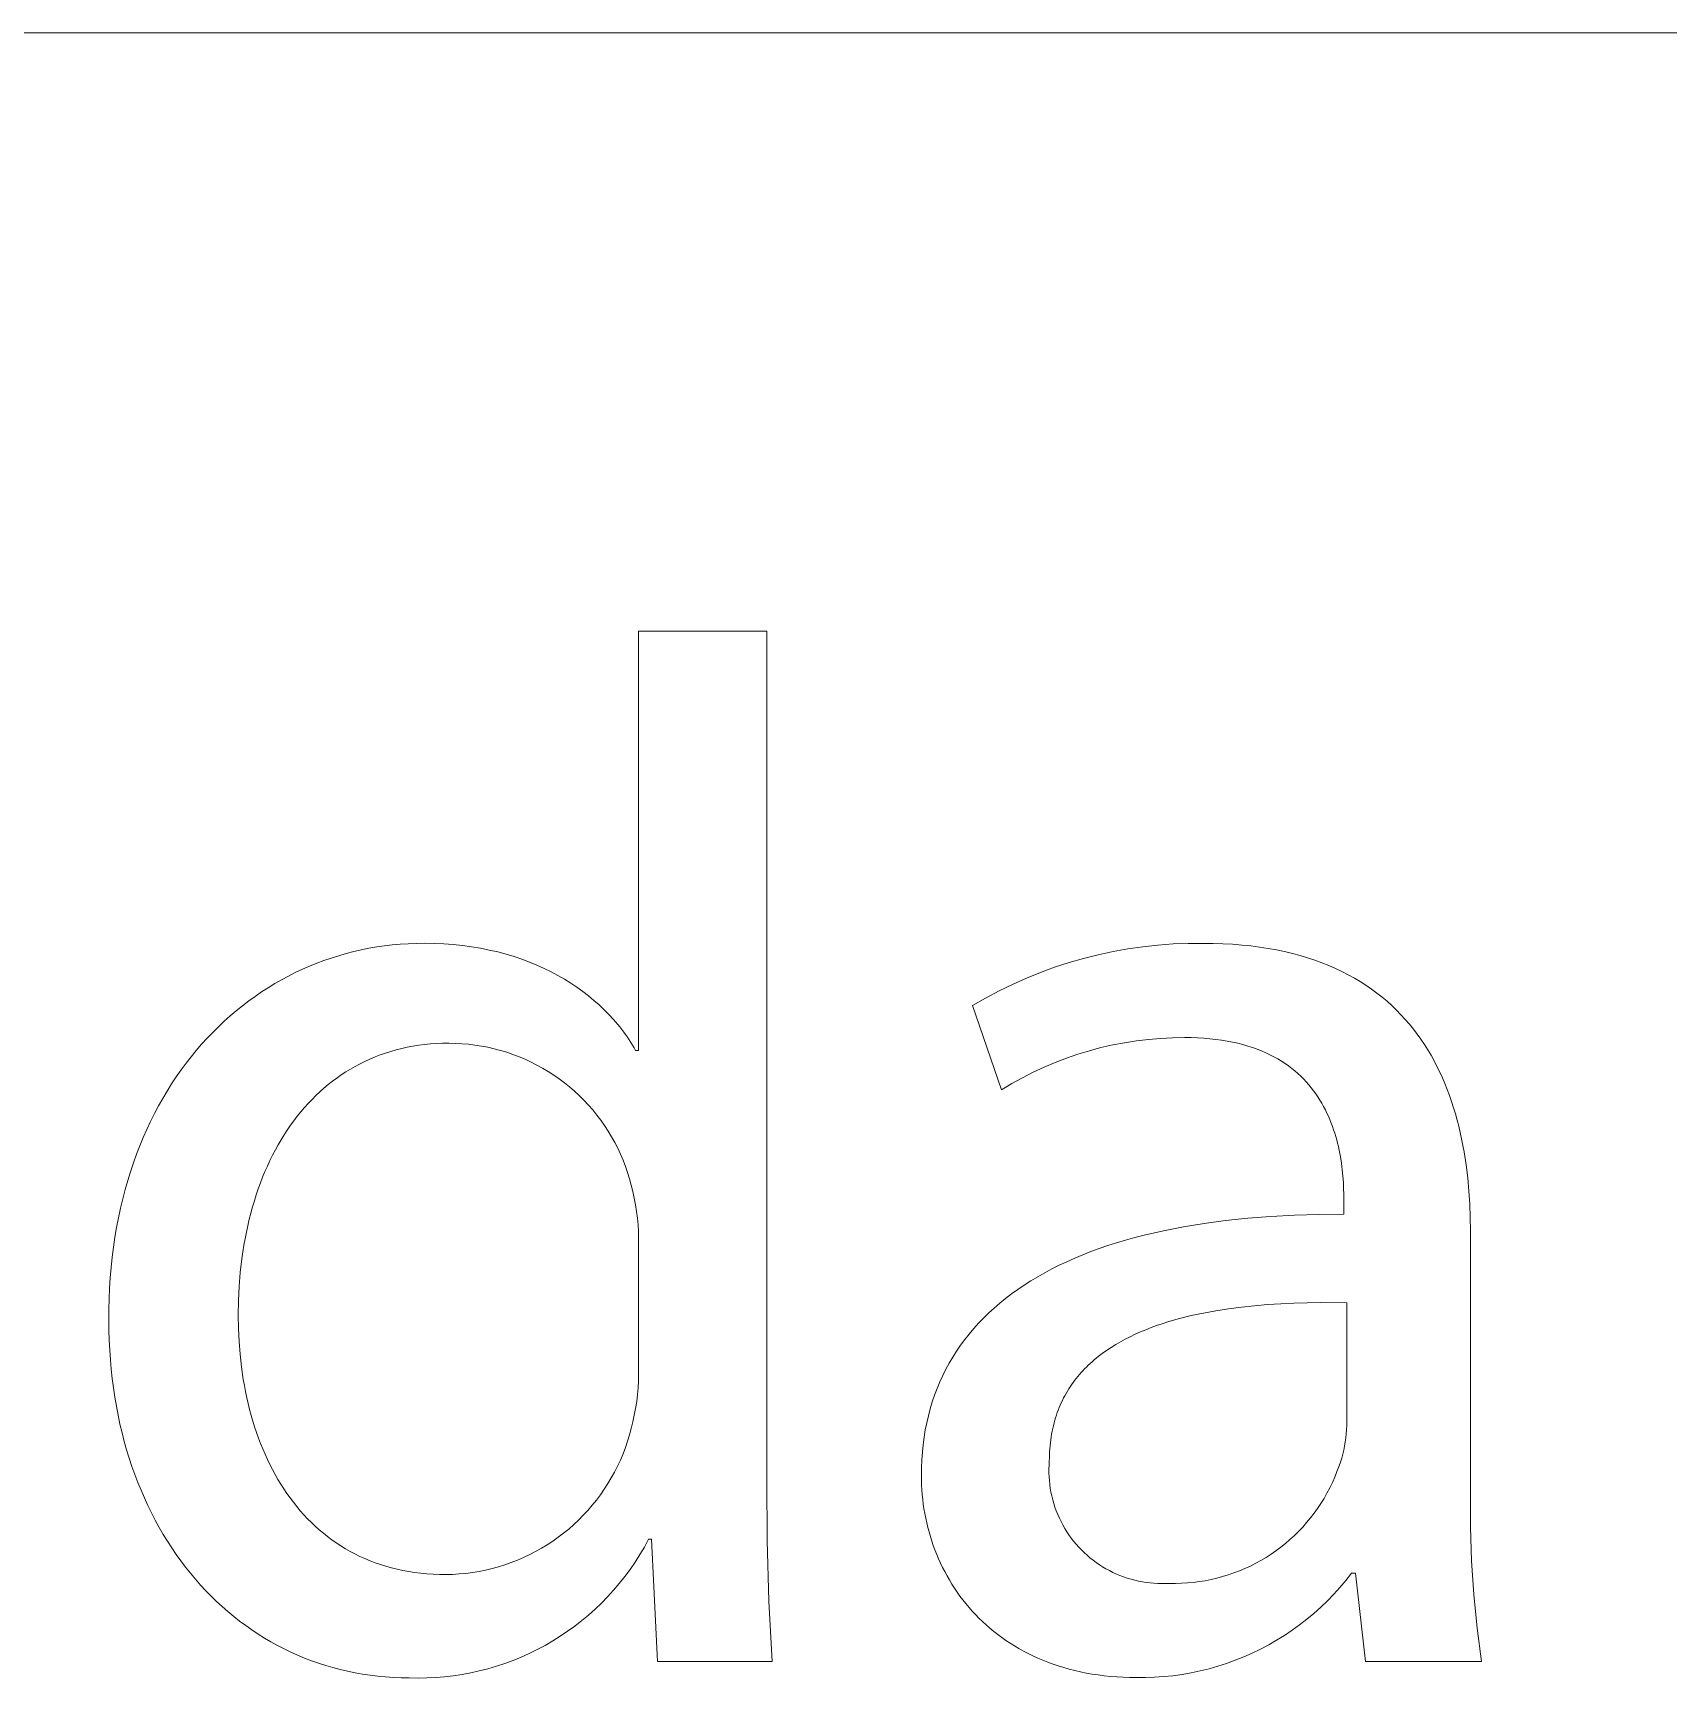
# Model space of a CAD drawing. Header units: millimetres. Extents: x -1421 to 3505, y -683 to 2759.
# Drawn here: x 3344.5 to 3400.1, y -188 to -132.1 of the extents above; entities that cross this region are included whole.
import ezdxf

# ---------------------------------------------------------------- set-up
doc = ezdxf.new("R2010")
doc.units = ezdxf.units.MM
doc.header["$MEASUREMENT"] = 0
doc.layers.add('Domyślny', color=7, linetype='Continuous', true_color=0x000000)

msp = doc.modelspace()

# ---------------------------------------------------------------- linework, layer by layer
at = {"layer": 'Domyślny', "color": 18, "lineweight": 15, "true_color": 0x000000}
for p, q in [((3500.454, -132.119), (1643.61, -132.119)), ((3365.083, -166.675), (3365.083, -152.437)), ((3365.083, -152.437), (3369.446, -152.437)), ((3369.446, -152.437), (3369.446, -181.257)), ((3356.189, -163.161), (3356.453, -163.122)), ((3356.453, -163.122), (3356.719, -163.09)), ((3356.719, -163.09), (3356.987, -163.066)), ((3356.987, -163.066), (3357.257, -163.048)), ((3357.257, -163.048), (3357.528, -163.037)), ((3357.528, -163.037), (3357.8, -163.034)), ((3357.8, -163.034), (3358.136, -163.039)), ((3358.136, -163.039), (3358.466, -163.053)), ((3358.466, -163.053), (3358.789, -163.077)), ((3358.789, -163.077), (3359.105, -163.111)), ((3359.105, -163.111), (3359.414, -163.153)), ((3382.219, -163.151), (3382.73, -163.096)), ((3382.73, -163.096), (3383.243, -163.059)), ((3383.243, -163.059), (3383.757, -163.039)), ((3383.757, -163.039), (3384.271, -163.037)), ((3384.271, -163.037), (3384.608, -163.041)), ((3384.608, -163.041), (3384.938, -163.051)), ((3384.938, -163.051), (3385.259, -163.069)), ((3385.259, -163.069), (3385.573, -163.094)), ((3385.573, -163.094), (3385.879, -163.126)), ((3385.879, -163.126), (3386.177, -163.164)), ((3354.149, -163.714), (3354.395, -163.622)), ((3354.395, -163.622), (3354.645, -163.536)), ((3354.645, -163.536), (3354.897, -163.456)), ((3354.897, -163.456), (3355.151, -163.384)), ((3355.151, -163.384), (3355.407, -163.318)), ((3355.407, -163.318), (3355.666, -163.259)), ((3355.666, -163.259), (3355.926, -163.206)), ((3355.926, -163.206), (3356.189, -163.161)), ((3359.414, -163.153), (3359.716, -163.204)), ((3359.716, -163.204), (3360.011, -163.263)), ((3360.011, -163.263), (3360.299, -163.33)), ((3360.299, -163.33), (3360.581, -163.406)), ((3360.581, -163.406), (3360.854, -163.488)), ((3360.854, -163.488), (3361.121, -163.578)), ((3361.121, -163.578), (3361.381, -163.676)), ((3361.381, -163.676), (3361.633, -163.779)), ((3379.22, -163.85), (3379.709, -163.691)), ((3379.709, -163.691), (3380.203, -163.548)), ((3380.203, -163.548), (3380.702, -163.423)), ((3380.702, -163.423), (3381.204, -163.315)), ((3381.204, -163.315), (3381.71, -163.224)), ((3381.71, -163.224), (3382.219, -163.151)), ((3386.177, -163.164), (3386.468, -163.209)), ((3386.468, -163.209), (3386.752, -163.26)), ((3386.752, -163.26), (3387.028, -163.317)), ((3387.028, -163.317), (3387.296, -163.381)), ((3387.296, -163.381), (3387.558, -163.451)), ((3387.558, -163.451), (3387.812, -163.527)), ((3387.812, -163.527), (3388.06, -163.609)), ((3388.06, -163.609), (3388.3, -163.697)), ((3388.3, -163.697), (3388.534, -163.79)), ((3352.955, -164.275), (3353.188, -164.15)), ((3353.188, -164.15), (3353.424, -164.031)), ((3353.424, -164.031), (3353.663, -163.919)), ((3353.663, -163.919), (3353.904, -163.813)), ((3353.904, -163.813), (3354.149, -163.714)), ((3361.633, -163.779), (3361.878, -163.89)), ((3361.878, -163.89), (3362.115, -164.006)), ((3362.115, -164.006), (3362.345, -164.129)), ((3362.345, -164.129), (3362.568, -164.257)), ((3377.791, -164.429), (3378.261, -164.22)), ((3378.261, -164.22), (3378.737, -164.027)), ((3378.737, -164.027), (3379.22, -163.85)), ((3388.534, -163.79), (3388.761, -163.888)), ((3388.761, -163.888), (3388.981, -163.992)), ((3388.981, -163.992), (3389.194, -164.102)), ((3389.194, -164.102), (3389.401, -164.216)), ((3389.401, -164.216), (3389.602, -164.336)), ((3352.055, -164.837), (3352.275, -164.687)), ((3352.275, -164.687), (3352.499, -164.543)), ((3352.499, -164.543), (3352.725, -164.406)), ((3352.725, -164.406), (3352.955, -164.275)), ((3362.568, -164.257), (3362.783, -164.39)), ((3362.783, -164.39), (3362.991, -164.529)), ((3362.991, -164.529), (3363.191, -164.672)), ((3363.191, -164.672), (3363.384, -164.82)), ((3376.876, -164.896), (3377.329, -164.655)), ((3377.329, -164.655), (3377.791, -164.429)), ((3389.602, -164.336), (3389.796, -164.46)), ((3389.796, -164.46), (3389.984, -164.59)), ((3389.984, -164.59), (3390.166, -164.724)), ((3390.166, -164.724), (3390.341, -164.862)), ((3351.211, -165.499), (3351.416, -165.325)), ((3351.416, -165.325), (3351.626, -165.156)), ((3351.626, -165.156), (3351.839, -164.994)), ((3351.839, -164.994), (3352.055, -164.837)), ((3363.384, -164.82), (3363.568, -164.973)), ((3363.568, -164.973), (3363.745, -165.129)), ((3363.745, -165.129), (3363.915, -165.29)), ((3363.915, -165.29), (3364.076, -165.453)), ((3376.43, -165.153), (3376.876, -164.896)), ((3377.414, -168.007), (3376.43, -165.153)), ((3390.341, -164.862), (3390.511, -165.005)), ((3390.511, -165.005), (3390.675, -165.152)), ((3390.675, -165.152), (3390.833, -165.304)), ((3390.833, -165.304), (3390.985, -165.46)), ((3350.617, -166.059), (3350.811, -165.867)), ((3350.811, -165.867), (3351.009, -165.68)), ((3351.009, -165.68), (3351.211, -165.499)), ((3364.076, -165.453), (3364.23, -165.62)), ((3364.23, -165.62), (3364.304, -165.705)), ((3364.304, -165.705), (3364.376, -165.79)), ((3364.376, -165.79), (3364.446, -165.876)), ((3364.446, -165.876), (3364.513, -165.963)), ((3390.985, -165.46), (3391.131, -165.619)), ((3391.131, -165.619), (3391.272, -165.783)), ((3391.272, -165.783), (3391.407, -165.95)), ((3350.061, -166.672), (3350.242, -166.462)), ((3350.242, -166.462), (3350.428, -166.258)), ((3350.428, -166.258), (3350.617, -166.059)), ((3357.815, -166.475), (3357.617, -166.5)), ((3358.017, -166.455), (3357.815, -166.475)), ((3358.22, -166.441), (3358.017, -166.455)), ((3358.427, -166.432), (3358.22, -166.441)), ((3358.636, -166.429), (3358.427, -166.432)), ((3358.859, -166.433), (3358.636, -166.429)), ((3359.081, -166.444), (3358.859, -166.433)), ((3359.303, -166.463), (3359.081, -166.444)), ((3359.524, -166.49), (3359.303, -166.463)), ((3359.744, -166.524), (3359.524, -166.49)), ((3364.513, -165.963), (3364.579, -166.05)), ((3364.579, -166.05), (3364.643, -166.138)), ((3364.643, -166.138), (3364.705, -166.226)), ((3364.705, -166.226), (3364.765, -166.315)), ((3364.765, -166.315), (3364.823, -166.405)), ((3364.823, -166.405), (3364.879, -166.494)), ((3381.193, -166.488), (3380.794, -166.579)), ((3381.595, -166.411), (3381.193, -166.488)), ((3381.999, -166.347), (3381.595, -166.411)), ((3382.405, -166.298), (3381.999, -166.347)), ((3382.813, -166.263), (3382.405, -166.298)), ((3383.222, -166.242), (3382.813, -166.263)), ((3383.631, -166.236), (3383.222, -166.242)), ((3383.856, -166.238), (3383.631, -166.236)), ((3384.075, -166.246), (3383.856, -166.238)), ((3384.288, -166.258), (3384.075, -166.246)), ((3384.495, -166.276), (3384.288, -166.258)), ((3384.695, -166.298), (3384.495, -166.276)), ((3384.89, -166.325), (3384.695, -166.298)), ((3385.079, -166.356), (3384.89, -166.325)), ((3385.262, -166.392), (3385.079, -166.356)), ((3385.44, -166.431), (3385.262, -166.392)), ((3385.612, -166.476), (3385.44, -166.431)), ((3385.779, -166.524), (3385.612, -166.476)), ((3391.407, -165.95), (3391.537, -166.121)), ((3391.537, -166.121), (3391.662, -166.295)), ((3391.662, -166.295), (3391.781, -166.473)), ((3391.781, -166.473), (3391.896, -166.654)), ((3349.712, -167.11), (3349.884, -166.888)), ((3349.884, -166.888), (3350.061, -166.672)), ((3355.79, -167.045), (3355.623, -167.127)), ((3355.959, -166.967), (3355.79, -167.045)), ((3356.132, -166.895), (3355.959, -166.967)), ((3356.307, -166.827), (3356.132, -166.895)), ((3356.486, -166.765), (3356.307, -166.827)), ((3356.667, -166.708), (3356.486, -166.765)), ((3356.852, -166.655), (3356.667, -166.708)), ((3357.039, -166.609), (3356.852, -166.655)), ((3357.229, -166.567), (3357.039, -166.609)), ((3357.421, -166.531), (3357.229, -166.567)), ((3357.617, -166.5), (3357.421, -166.531)), ((3359.962, -166.566), (3359.744, -166.524)), ((3360.179, -166.616), (3359.962, -166.566)), ((3360.394, -166.673), (3360.179, -166.616)), ((3360.607, -166.738), (3360.394, -166.673)), ((3360.818, -166.81), (3360.607, -166.738)), ((3361.026, -166.889), (3360.818, -166.81)), ((3361.231, -166.975), (3361.026, -166.889)), ((3361.432, -167.069), (3361.231, -166.975)), ((3364.879, -166.494), (3364.933, -166.585)), ((3364.933, -166.585), (3364.984, -166.675)), ((3364.984, -166.675), (3365.083, -166.675)), ((3379.62, -166.936), (3379.237, -167.082)), ((3380.007, -166.804), (3379.62, -166.936)), ((3380.398, -166.685), (3380.007, -166.804)), ((3380.794, -166.579), (3380.398, -166.685)), ((3385.94, -166.575), (3385.779, -166.524)), ((3386.096, -166.631), (3385.94, -166.575)), ((3386.246, -166.691), (3386.096, -166.631)), ((3386.392, -166.754), (3386.246, -166.691)), ((3386.532, -166.82), (3386.392, -166.754)), ((3386.668, -166.89), (3386.532, -166.82)), ((3386.798, -166.962), (3386.668, -166.89)), ((3386.924, -167.038), (3386.798, -166.962)), ((3387.045, -167.117), (3386.924, -167.038)), ((3391.896, -166.654), (3392.005, -166.838)), ((3392.005, -166.838), (3392.109, -167.025)), ((3392.109, -167.025), (3392.208, -167.215)), ((3349.223, -167.808), (3349.381, -167.57)), ((3349.381, -167.57), (3349.544, -167.337)), ((3349.544, -167.337), (3349.712, -167.11)), ((3354.986, -167.504), (3354.835, -167.61)), ((3355.141, -167.403), (3354.986, -167.504)), ((3355.298, -167.306), (3355.141, -167.403)), ((3355.459, -167.214), (3355.298, -167.306)), ((3355.623, -167.127), (3355.459, -167.214)), ((3361.631, -167.17), (3361.432, -167.069)), ((3361.826, -167.277), (3361.631, -167.17)), ((3362.017, -167.391), (3361.826, -167.277)), ((3362.204, -167.512), (3362.017, -167.391)), ((3362.386, -167.639), (3362.204, -167.512)), ((3378.124, -167.599), (3377.766, -167.797)), ((3378.489, -167.414), (3378.124, -167.599)), ((3378.86, -167.242), (3378.489, -167.414)), ((3379.237, -167.082), (3378.86, -167.242)), ((3387.162, -167.199), (3387.045, -167.117)), ((3387.274, -167.284), (3387.162, -167.199)), ((3387.381, -167.371), (3387.274, -167.284)), ((3387.485, -167.46), (3387.381, -167.371)), ((3387.584, -167.552), (3387.485, -167.46)), ((3387.679, -167.647), (3387.584, -167.552)), ((3392.208, -167.215), (3392.302, -167.408)), ((3392.302, -167.408), (3392.392, -167.604)), ((3392.392, -167.604), (3392.477, -167.802)), ((3348.921, -168.302), (3349.069, -168.052)), ((3349.069, -168.052), (3349.223, -167.808)), ((3354.259, -168.078), (3354.123, -168.206)), ((3354.398, -167.954), (3354.259, -168.078)), ((3354.541, -167.835), (3354.398, -167.954)), ((3354.686, -167.72), (3354.541, -167.835)), ((3354.835, -167.61), (3354.686, -167.72)), ((3362.564, -167.773), (3362.386, -167.639)), ((3362.738, -167.912), (3362.564, -167.773)), ((3362.906, -168.058), (3362.738, -167.912)), ((3363.069, -168.209), (3362.906, -168.058)), ((3377.766, -167.797), (3377.414, -168.007)), ((3387.769, -167.743), (3387.679, -167.647)), ((3387.856, -167.841), (3387.769, -167.743)), ((3387.939, -167.942), (3387.856, -167.841)), ((3388.018, -168.044), (3387.939, -167.942)), ((3388.093, -168.148), (3388.018, -168.044)), ((3388.165, -168.253), (3388.093, -168.148)), ((3392.477, -167.802), (3392.557, -168.003)), ((3392.557, -168.003), (3392.633, -168.206)), ((3348.639, -168.818), (3348.777, -168.557)), ((3348.777, -168.557), (3348.921, -168.302)), ((3353.735, -168.614), (3353.612, -168.759)), ((3353.861, -168.474), (3353.735, -168.614)), ((3353.991, -168.338), (3353.861, -168.474)), ((3354.123, -168.206), (3353.991, -168.338)), ((3363.227, -168.366), (3363.069, -168.209)), ((3363.379, -168.529), (3363.227, -168.366)), ((3363.526, -168.696), (3363.379, -168.529)), ((3363.666, -168.869), (3363.526, -168.696)), ((3388.233, -168.36), (3388.165, -168.253)), ((3388.297, -168.468), (3388.233, -168.36)), ((3388.358, -168.577), (3388.297, -168.468)), ((3388.416, -168.688), (3388.358, -168.577)), ((3388.471, -168.799), (3388.416, -168.688)), ((3392.633, -168.206), (3392.705, -168.411)), ((3392.705, -168.411), (3392.772, -168.618)), ((3392.772, -168.618), (3392.835, -168.827)), ((3348.378, -169.355), (3348.506, -169.084)), ((3348.506, -169.084), (3348.639, -168.818)), ((3353.262, -169.216), (3353.152, -169.376)), ((3353.375, -169.06), (3353.262, -169.216)), ((3353.492, -168.907), (3353.375, -169.06)), ((3353.612, -168.759), (3353.492, -168.907)), ((3363.8, -169.046), (3363.666, -168.869)), ((3363.929, -169.228), (3363.8, -169.046)), ((3364.05, -169.414), (3363.929, -169.228)), ((3388.522, -168.911), (3388.471, -168.799)), ((3388.57, -169.024), (3388.522, -168.911)), ((3388.616, -169.138), (3388.57, -169.024)), ((3388.659, -169.252), (3388.616, -169.138)), ((3388.698, -169.367), (3388.659, -169.252)), ((3392.835, -168.827), (3392.894, -169.038)), ((3392.894, -169.038), (3392.949, -169.251)), ((3392.949, -169.251), (3392.999, -169.466)), ((3348.139, -169.914), (3348.256, -169.632)), ((3348.256, -169.632), (3348.378, -169.355)), ((3352.942, -169.708), (3352.842, -169.879)), ((3353.045, -169.54), (3352.942, -169.708)), ((3353.152, -169.376), (3353.045, -169.54)), ((3364.165, -169.605), (3364.05, -169.414)), ((3364.274, -169.799), (3364.165, -169.605)), ((3364.375, -169.997), (3364.274, -169.799)), ((3388.735, -169.481), (3388.698, -169.367)), ((3388.77, -169.596), (3388.735, -169.481)), ((3388.802, -169.711), (3388.77, -169.596)), ((3388.831, -169.826), (3388.802, -169.711)), ((3388.859, -169.941), (3388.831, -169.826)), ((3392.999, -169.466), (3393.046, -169.681)), ((3393.046, -169.681), (3393.089, -169.899)), ((3347.923, -170.493), (3348.028, -170.201)), ((3348.028, -170.201), (3348.139, -169.914)), ((3352.652, -170.232), (3352.562, -170.414)), ((3352.745, -170.054), (3352.652, -170.232)), ((3352.842, -169.879), (3352.745, -170.054)), ((3364.47, -170.198), (3364.375, -169.997)), ((3364.558, -170.403), (3364.47, -170.198)), ((3388.883, -170.055), (3388.859, -169.941)), ((3388.927, -170.283), (3388.883, -170.055)), ((3388.962, -170.507), (3388.927, -170.283)), ((3393.089, -169.899), (3393.129, -170.117)), ((3393.129, -170.117), (3393.197, -170.558)), ((3347.729, -171.094), (3347.823, -170.791)), ((3347.823, -170.791), (3347.923, -170.493)), ((3352.393, -170.787), (3352.314, -170.979)), ((3352.476, -170.599), (3352.393, -170.787)), ((3352.562, -170.414), (3352.476, -170.599)), ((3364.638, -170.611), (3364.558, -170.403)), ((3364.711, -170.821), (3364.638, -170.611)), ((3364.777, -171.033), (3364.711, -170.821)), ((3388.99, -170.728), (3388.962, -170.507)), ((3389.011, -170.945), (3388.99, -170.728)), ((3389.027, -171.156), (3389.011, -170.945)), ((3393.197, -170.558), (3393.251, -171.002)), ((3347.56, -171.714), (3347.642, -171.401)), ((3347.642, -171.401), (3347.729, -171.094)), ((3352.166, -171.373), (3352.097, -171.574)), ((3352.238, -171.174), (3352.166, -171.373)), ((3352.314, -170.979), (3352.238, -171.174)), ((3364.835, -171.248), (3364.777, -171.033)), ((3364.886, -171.465), (3364.835, -171.248)), ((3364.937, -171.689), (3364.886, -171.465)), ((3389.037, -171.361), (3389.027, -171.156)), ((3389.042, -171.558), (3389.037, -171.361)), ((3393.251, -171.002), (3393.291, -171.449)), ((3393.291, -171.449), (3393.32, -171.898)), ((3347.415, -172.354), (3347.484, -172.032)), ((3347.484, -172.032), (3347.56, -171.714)), ((3351.97, -171.986), (3351.912, -172.196)), ((3352.032, -171.778), (3351.97, -171.986)), ((3352.097, -171.574), (3352.032, -171.778)), ((3364.981, -171.914), (3364.937, -171.689)), ((3365.017, -172.141), (3364.981, -171.914)), ((3389.044, -171.747), (3389.042, -171.558)), ((3389.044, -172.239), (3389.044, -171.747)), ((3393.32, -171.898), (3393.336, -172.347)), ((3347.352, -172.682), (3347.415, -172.354)), ((3351.807, -172.625), (3351.76, -172.844)), ((3351.858, -172.409), (3351.807, -172.625)), ((3351.912, -172.196), (3351.858, -172.409)), ((3365.045, -172.369), (3365.017, -172.141)), ((3365.066, -172.597), (3365.045, -172.369)), ((3365.079, -172.826), (3365.066, -172.597)), ((3383.592, -172.662), (3384.296, -172.546)), ((3384.296, -172.546), (3385.026, -172.449)), ((3385.026, -172.449), (3385.781, -172.37)), ((3385.781, -172.37), (3386.56, -172.309)), ((3386.56, -172.309), (3387.364, -172.267)), ((3387.364, -172.267), (3388.192, -172.244)), ((3388.192, -172.244), (3389.044, -172.239)), ((3393.336, -172.347), (3393.342, -172.797)), ((3347.246, -173.352), (3347.296, -173.015)), ((3347.296, -173.015), (3347.352, -172.682)), ((3351.716, -173.066), (3351.676, -173.29)), ((3351.76, -172.844), (3351.716, -173.066)), ((3365.085, -173.056), (3365.079, -172.826)), ((3365.083, -173.286), (3365.085, -173.056)), ((3381.326, -173.207), (3381.63, -173.116)), ((3381.63, -173.116), (3381.941, -173.029)), ((3381.941, -173.029), (3382.259, -172.947)), ((3382.259, -172.947), (3382.913, -172.795)), ((3382.913, -172.795), (3383.592, -172.662)), ((3393.342, -172.797), (3393.342, -181.72)), ((3347.167, -174.041), (3347.203, -173.694)), ((3347.203, -173.694), (3347.246, -173.352)), ((3351.608, -173.746), (3351.554, -174.212)), ((3351.64, -173.517), (3351.608, -173.746)), ((3351.676, -173.29), (3351.64, -173.517)), ((3365.083, -177.419), (3365.083, -173.286)), ((3379.637, -173.847), (3379.902, -173.729)), ((3379.902, -173.729), (3380.173, -173.616)), ((3380.173, -173.616), (3380.452, -173.507)), ((3380.452, -173.507), (3380.737, -173.403)), ((3380.737, -173.403), (3381.028, -173.303)), ((3381.028, -173.303), (3381.326, -173.207)), ((3347.137, -174.392), (3347.167, -174.041)), ((3351.554, -174.212), (3351.516, -174.687)), ((3378.643, -174.36), (3378.881, -174.225)), ((3378.881, -174.225), (3379.126, -174.094)), ((3379.126, -174.094), (3379.378, -173.968)), ((3379.378, -173.968), (3379.637, -173.847)), ((3347.099, -175.109), (3347.114, -174.748)), ((3347.114, -174.748), (3347.137, -174.392)), ((3351.516, -174.687), (3351.492, -175.171)), ((3377.756, -174.941), (3377.968, -174.789)), ((3377.968, -174.789), (3378.186, -174.642)), ((3378.186, -174.642), (3378.411, -174.498)), ((3378.411, -174.498), (3378.643, -174.36)), ((3347.09, -175.474), (3347.099, -175.109)), ((3351.492, -175.171), (3351.485, -175.664)), ((3376.979, -175.59), (3377.163, -175.421)), ((3377.163, -175.421), (3377.354, -175.257)), ((3377.354, -175.257), (3377.552, -175.097)), ((3377.552, -175.097), (3377.756, -174.941)), ((3385.564, -175.389), (3385.128, -175.446)), ((3386.005, -175.342), (3385.564, -175.389)), ((3386.45, -175.304), (3386.005, -175.342)), ((3386.898, -175.275), (3386.45, -175.304)), ((3387.347, -175.254), (3386.898, -175.275)), ((3388.248, -175.234), (3387.347, -175.254)), ((3389.143, -175.241), (3388.248, -175.234)), ((3389.143, -179.407), (3389.143, -175.241)), ((3347.089, -175.844), (3347.09, -175.474)), ((3347.092, -176.182), (3347.089, -175.844)), ((3351.485, -175.664), (3351.492, -176.112)), ((3376.469, -176.12), (3376.632, -175.939)), ((3376.632, -175.939), (3376.802, -175.762)), ((3376.802, -175.762), (3376.979, -175.59)), ((3382.872, -175.955), (3382.682, -176.02)), ((3383.064, -175.894), (3382.872, -175.955)), ((3383.26, -175.836), (3383.064, -175.894)), ((3383.458, -175.781), (3383.26, -175.836)), ((3383.862, -175.68), (3383.458, -175.781)), ((3384.276, -175.591), (3383.862, -175.68)), ((3384.698, -175.513), (3384.276, -175.591)), ((3385.128, -175.446), (3384.698, -175.513)), ((3347.102, -176.517), (3347.092, -176.182)), ((3347.118, -176.848), (3347.102, -176.517)), ((3351.492, -176.112), (3351.512, -176.555)), ((3376.022, -176.687), (3376.164, -176.494)), ((3376.164, -176.494), (3376.313, -176.305)), ((3376.313, -176.305), (3376.469, -176.12)), ((3381.617, -176.48), (3381.453, -176.569)), ((3381.785, -176.394), (3381.617, -176.48)), ((3381.957, -176.312), (3381.785, -176.394)), ((3382.133, -176.234), (3381.957, -176.312)), ((3382.313, -176.159), (3382.133, -176.234)), ((3382.496, -176.088), (3382.313, -176.159)), ((3382.682, -176.02), (3382.496, -176.088)), ((3347.14, -177.175), (3347.118, -176.848)), ((3351.512, -176.555), (3351.547, -176.992)), ((3351.547, -176.992), (3351.595, -177.422)), ((3375.638, -177.291), (3375.759, -177.085)), ((3375.759, -177.085), (3375.887, -176.884)), ((3375.887, -176.884), (3376.022, -176.687)), ((3380.697, -177.073), (3380.627, -177.129)), ((3380.839, -176.965), (3380.697, -177.073)), ((3380.985, -176.86), (3380.839, -176.965)), ((3381.137, -176.759), (3380.985, -176.86)), ((3381.293, -176.662), (3381.137, -176.759)), ((3381.453, -176.569), (3381.293, -176.662)), ((3347.169, -177.499), (3347.14, -177.175)), ((3347.203, -177.819), (3347.169, -177.499)), ((3351.595, -177.422), (3351.657, -177.846)), ((3365.082, -177.891), (3365.087, -177.655)), ((3365.087, -177.655), (3365.083, -177.419)), ((3375.418, -177.713), (3375.524, -177.5)), ((3375.524, -177.5), (3375.638, -177.291)), ((3380.119, -177.615), (3380.061, -177.681)), ((3380.178, -177.551), (3380.119, -177.615)), ((3380.238, -177.487), (3380.178, -177.551)), ((3380.3, -177.425), (3380.238, -177.487)), ((3380.363, -177.364), (3380.3, -177.425)), ((3380.427, -177.304), (3380.363, -177.364)), ((3380.493, -177.244), (3380.427, -177.304)), ((3380.559, -177.186), (3380.493, -177.244)), ((3380.627, -177.129), (3380.559, -177.186)), ((3347.244, -178.135), (3347.203, -177.819)), ((3347.291, -178.447), (3347.244, -178.135)), ((3351.657, -177.846), (3351.693, -178.055)), ((3351.693, -178.055), (3351.732, -178.261)), ((3365.049, -178.361), (3365.07, -178.126)), ((3365.07, -178.126), (3365.082, -177.891)), ((3375.141, -178.377), (3375.226, -178.152)), ((3375.226, -178.152), (3375.318, -177.931)), ((3375.318, -177.931), (3375.418, -177.713)), ((3379.698, -178.171), (3379.652, -178.245)), ((3379.746, -178.097), (3379.698, -178.171)), ((3379.795, -178.025), (3379.746, -178.097)), ((3379.845, -177.954), (3379.795, -178.025)), ((3379.897, -177.884), (3379.845, -177.954)), ((3379.95, -177.815), (3379.897, -177.884)), ((3380.005, -177.747), (3379.95, -177.815)), ((3380.061, -177.681), (3380.005, -177.747)), ((3347.344, -178.756), (3347.291, -178.447)), ((3347.402, -179.06), (3347.344, -178.756)), ((3351.732, -178.261), (3351.775, -178.466)), ((3351.775, -178.466), (3351.822, -178.669)), ((3351.822, -178.669), (3351.871, -178.87)), ((3364.984, -178.828), (3365.02, -178.595)), ((3365.02, -178.595), (3365.049, -178.361)), ((3374.993, -178.84), (3375.064, -178.606)), ((3375.064, -178.606), (3375.141, -178.377)), ((3379.408, -178.718), (3379.373, -178.801)), ((3379.445, -178.636), (3379.408, -178.718)), ((3379.483, -178.556), (3379.445, -178.636)), ((3379.523, -178.476), (3379.483, -178.556)), ((3379.565, -178.398), (3379.523, -178.476)), ((3379.608, -178.321), (3379.565, -178.398)), ((3379.652, -178.245), (3379.608, -178.321)), ((3347.467, -179.361), (3347.402, -179.06)), ((3351.871, -178.87), (3351.925, -179.068)), ((3351.925, -179.068), (3351.982, -179.264)), ((3351.982, -179.264), (3352.042, -179.457)), ((3364.835, -179.51), (3364.886, -179.289)), ((3364.886, -179.289), (3364.939, -179.059)), ((3364.939, -179.059), (3364.984, -178.828)), ((3374.826, -179.563), (3374.874, -179.318)), ((3374.874, -179.318), (3374.93, -179.077)), ((3374.93, -179.077), (3374.993, -178.84)), ((3379.198, -179.325), (3379.175, -179.417)), ((3379.223, -179.235), (3379.198, -179.325)), ((3379.25, -179.146), (3379.223, -179.235)), ((3379.278, -179.058), (3379.25, -179.146)), ((3379.308, -178.971), (3379.278, -179.058)), ((3379.34, -178.885), (3379.308, -178.971)), ((3379.373, -178.801), (3379.34, -178.885)), ((3347.537, -179.657), (3347.467, -179.361)), ((3347.613, -179.949), (3347.537, -179.657)), ((3352.042, -179.457), (3352.105, -179.648)), ((3352.105, -179.648), (3352.172, -179.837)), ((3352.172, -179.837), (3352.243, -180.022)), ((3364.71, -179.947), (3364.776, -179.73)), ((3364.776, -179.73), (3364.835, -179.51)), ((3374.751, -180.064), (3374.785, -179.811)), ((3374.785, -179.811), (3374.826, -179.563)), ((3379.085, -179.895), (3379.073, -179.995)), ((3379.1, -179.797), (3379.085, -179.895)), ((3379.116, -179.7), (3379.1, -179.797)), ((3379.134, -179.604), (3379.116, -179.7)), ((3379.153, -179.51), (3379.134, -179.604)), ((3379.175, -179.417), (3379.153, -179.51)), ((3389.094, -179.968), (3389.113, -179.829)), ((3389.113, -179.829), (3389.128, -179.688)), ((3389.128, -179.688), (3389.137, -179.548)), ((3389.137, -179.548), (3389.143, -179.407)), ((3347.694, -180.237), (3347.613, -179.949)), ((3347.781, -180.52), (3347.694, -180.237)), ((3352.243, -180.022), (3352.317, -180.205)), ((3352.317, -180.205), (3352.394, -180.386)), ((3352.394, -180.386), (3352.475, -180.563)), ((3364.467, -180.583), (3364.556, -180.374)), ((3364.556, -180.374), (3364.637, -180.162)), ((3364.637, -180.162), (3364.71, -179.947)), ((3374.707, -180.581), (3374.725, -180.32)), ((3374.725, -180.32), (3374.751, -180.064)), ((3379.042, -180.407), (3379.039, -180.513)), ((3379.047, -180.302), (3379.042, -180.407)), ((3379.054, -180.198), (3379.047, -180.302)), ((3379.063, -180.096), (3379.054, -180.198)), ((3379.073, -179.995), (3379.063, -180.096)), ((3388.97, -180.518), (3389.008, -180.382)), ((3389.008, -180.382), (3389.041, -180.245)), ((3389.041, -180.245), (3389.07, -180.107)), ((3389.07, -180.107), (3389.094, -179.968)), ((3347.873, -180.8), (3347.781, -180.52)), ((3347.971, -181.074), (3347.873, -180.8)), ((3352.475, -180.563), (3352.559, -180.737)), ((3352.559, -180.737), (3352.647, -180.909)), ((3352.647, -180.909), (3352.738, -181.077)), ((3364.159, -181.19), (3364.269, -180.992)), ((3364.269, -180.992), (3364.372, -180.789)), ((3364.372, -180.789), (3364.467, -180.583)), ((3374.692, -181.113), (3374.695, -180.845)), ((3374.695, -180.845), (3374.707, -180.581)), ((3379.03, -180.753), (3379.025, -180.885)), ((3379.025, -180.885), (3379.026, -181.017)), ((3379.026, -181.017), (3379.03, -181.149)), ((3379.038, -180.621), (3379.03, -180.753)), ((3379.039, -180.513), (3379.038, -180.621)), ((3388.735, -181.163), (3388.811, -180.975)), ((3388.811, -180.975), (3388.88, -180.785)), ((3388.88, -180.785), (3388.927, -180.652)), ((3388.927, -180.652), (3388.97, -180.518)), ((3348.074, -181.345), (3347.971, -181.074)), ((3348.182, -181.611), (3348.074, -181.345)), ((3352.738, -181.077), (3352.833, -181.243)), ((3352.833, -181.243), (3352.931, -181.404)), ((3352.931, -181.404), (3353.033, -181.563)), ((3353.033, -181.563), (3353.138, -181.719)), ((3363.919, -181.576), (3364.043, -181.385)), ((3364.043, -181.385), (3364.159, -181.19)), ((3369.446, -181.257), (3369.452, -183.315)), ((3374.693, -181.274), (3374.692, -181.113)), ((3374.699, -181.436), (3374.693, -181.274)), ((3374.708, -181.597), (3374.699, -181.436)), ((3379.03, -181.149), (3379.04, -181.281)), ((3379.04, -181.281), (3379.054, -181.413)), ((3379.054, -181.413), (3379.072, -181.544)), ((3379.072, -181.544), (3379.095, -181.674)), ((3388.471, -181.71), (3388.565, -181.531)), ((3388.565, -181.531), (3388.653, -181.348)), ((3388.653, -181.348), (3388.735, -181.163)), ((3348.295, -181.872), (3348.182, -181.611)), ((3348.414, -182.129), (3348.295, -181.872)), ((3348.537, -182.381), (3348.414, -182.129)), ((3353.138, -181.719), (3353.246, -181.87)), ((3353.246, -181.87), (3353.358, -182.019)), ((3353.358, -182.019), (3353.473, -182.163)), ((3363.363, -182.293), (3363.511, -182.121)), ((3363.511, -182.121), (3363.654, -181.944)), ((3363.654, -181.944), (3363.79, -181.763)), ((3363.79, -181.763), (3363.919, -181.576)), ((3374.721, -181.758), (3374.708, -181.597)), ((3374.737, -181.918), (3374.721, -181.758)), ((3374.757, -182.078), (3374.737, -181.918)), ((3374.78, -182.238), (3374.757, -182.078)), ((3379.095, -181.674), (3379.122, -181.803)), ((3379.122, -181.803), (3379.154, -181.931)), ((3379.154, -181.931), (3379.191, -182.058)), ((3379.191, -182.058), (3379.231, -182.184)), ((3388.151, -182.226), (3388.263, -182.058)), ((3388.263, -182.058), (3388.37, -181.886)), ((3388.37, -181.886), (3388.471, -181.71)), ((3393.342, -181.72), (3393.343, -182.865)), ((3348.666, -182.628), (3348.537, -182.381)), ((3348.799, -182.871), (3348.666, -182.628)), ((3353.473, -182.163), (3353.592, -182.305)), ((3353.592, -182.305), (3353.714, -182.442)), ((3353.714, -182.442), (3353.84, -182.575)), ((3353.84, -182.575), (3353.969, -182.705)), ((3362.883, -182.776), (3363.048, -182.621)), ((3363.048, -182.621), (3363.208, -182.46)), ((3363.208, -182.46), (3363.363, -182.293)), ((3374.807, -182.397), (3374.78, -182.238)), ((3374.838, -182.555), (3374.807, -182.397)), ((3374.872, -182.712), (3374.838, -182.555)), ((3379.231, -182.184), (3379.276, -182.309)), ((3379.276, -182.309), (3379.325, -182.431)), ((3379.325, -182.431), (3379.379, -182.552)), ((3379.379, -182.552), (3379.436, -182.671)), ((3379.436, -182.671), (3379.498, -182.788)), ((3387.78, -182.707), (3387.909, -182.551)), ((3387.909, -182.551), (3388.033, -182.391)), ((3388.033, -182.391), (3388.151, -182.226)), ((3348.937, -183.109), (3348.799, -182.871)), ((3349.08, -183.342), (3348.937, -183.109)), ((3353.969, -182.705), (3354.101, -182.831)), ((3354.101, -182.831), (3354.237, -182.952)), ((3354.237, -182.952), (3354.377, -183.07)), ((3354.377, -183.07), (3354.52, -183.183)), ((3354.52, -183.183), (3354.666, -183.293)), ((3362.17, -183.338), (3362.355, -183.207)), ((3362.355, -183.207), (3362.536, -183.07)), ((3362.536, -183.07), (3362.712, -182.926)), ((3362.712, -182.926), (3362.883, -182.776)), ((3374.91, -182.869), (3374.872, -182.712)), ((3374.952, -183.025), (3374.91, -182.869)), ((3374.997, -183.18), (3374.952, -183.025)), ((3375.046, -183.333), (3374.997, -183.18)), ((3379.498, -182.788), (3379.563, -182.903)), ((3379.563, -182.903), (3379.633, -183.016)), ((3379.633, -183.016), (3379.706, -183.126)), ((3379.706, -183.126), (3379.783, -183.233)), ((3379.783, -183.233), (3379.864, -183.338)), ((3387.213, -183.285), (3387.362, -183.148)), ((3387.362, -183.148), (3387.506, -183.006)), ((3387.506, -183.006), (3387.646, -182.859)), ((3387.646, -182.859), (3387.78, -182.707)), ((3393.343, -182.865), (3393.381, -184.01)), ((3349.227, -183.569), (3349.08, -183.342)), ((3349.379, -183.792), (3349.227, -183.569)), ((3349.535, -184.01), (3349.379, -183.792)), ((3354.666, -183.293), (3354.816, -183.397)), ((3354.816, -183.397), (3354.969, -183.498)), ((3354.969, -183.498), (3355.126, -183.594)), ((3355.126, -183.594), (3355.286, -183.685)), ((3355.286, -183.685), (3355.45, -183.772)), ((3355.45, -183.772), (3355.617, -183.854)), ((3361.181, -183.893), (3361.386, -183.796)), ((3361.386, -183.796), (3361.588, -183.692)), ((3361.588, -183.692), (3361.786, -183.581)), ((3361.786, -183.581), (3361.98, -183.463)), ((3361.98, -183.463), (3362.17, -183.338)), ((3365.129, -183.797), (3364.967, -184.05)), ((3365.283, -183.538), (3365.129, -183.797)), ((3365.427, -183.275), (3365.283, -183.538)), ((3365.526, -183.275), (3365.427, -183.275)), ((3365.722, -187.425), (3365.526, -183.275)), ((3369.452, -183.315), (3369.512, -185.371)), ((3375.098, -183.486), (3375.046, -183.333)), ((3375.154, -183.637), (3375.098, -183.486)), ((3375.213, -183.788), (3375.154, -183.637)), ((3375.276, -183.936), (3375.213, -183.788)), ((3379.864, -183.338), (3379.948, -183.44)), ((3379.948, -183.44), (3380.036, -183.538)), ((3380.036, -183.538), (3380.127, -183.634)), ((3380.127, -183.634), (3380.221, -183.727)), ((3380.221, -183.727), (3380.319, -183.816)), ((3386.401, -183.889), (3386.572, -183.779)), ((3386.572, -183.779), (3386.738, -183.664)), ((3386.738, -183.664), (3386.901, -183.543)), ((3386.901, -183.543), (3387.059, -183.417)), ((3387.059, -183.417), (3387.213, -183.285)), ((3349.696, -184.223), (3349.535, -184.01)), ((3349.861, -184.43), (3349.696, -184.223)), ((3355.617, -183.854), (3355.787, -183.931)), ((3355.787, -183.931), (3355.961, -184.004)), ((3355.961, -184.004), (3356.139, -184.071)), ((3356.139, -184.071), (3356.32, -184.134)), ((3356.32, -184.134), (3356.504, -184.191)), ((3356.504, -184.191), (3356.692, -184.244)), ((3356.692, -184.244), (3356.883, -184.291)), ((3356.883, -184.291), (3357.078, -184.333)), ((3357.078, -184.333), (3357.276, -184.369)), ((3359.443, -184.403), (3359.667, -184.366)), ((3359.667, -184.366), (3359.89, -184.321)), ((3359.89, -184.321), (3360.111, -184.268)), ((3360.111, -184.268), (3360.33, -184.208)), ((3360.33, -184.208), (3360.546, -184.14)), ((3360.546, -184.14), (3360.761, -184.065)), ((3360.761, -184.065), (3360.972, -183.983)), ((3360.972, -183.983), (3361.181, -183.893)), ((3364.797, -184.297), (3364.618, -184.538)), ((3364.967, -184.05), (3364.797, -184.297)), ((3375.343, -184.084), (3375.276, -183.936)), ((3375.413, -184.23), (3375.343, -184.084)), ((3375.487, -184.374), (3375.413, -184.23)), ((3380.319, -183.816), (3380.419, -183.902)), ((3380.419, -183.902), (3380.523, -183.984)), ((3380.523, -183.984), (3380.629, -184.063)), ((3380.629, -184.063), (3380.738, -184.138)), ((3380.738, -184.138), (3380.849, -184.21)), ((3380.849, -184.21), (3380.963, -184.277)), ((3380.963, -184.277), (3381.079, -184.34)), ((3381.079, -184.34), (3381.197, -184.4)), ((3385.309, -184.418), (3385.499, -184.346)), ((3385.499, -184.346), (3385.685, -184.267)), ((3385.685, -184.267), (3385.869, -184.182)), ((3385.869, -184.182), (3386.05, -184.09)), ((3386.05, -184.09), (3386.227, -183.992)), ((3386.227, -183.992), (3386.401, -183.889)), ((3393.381, -184.01), (3393.457, -185.153)), ((3350.031, -184.632), (3349.861, -184.43)), ((3350.205, -184.829), (3350.031, -184.632)), ((3350.383, -185.021), (3350.205, -184.829)), ((3357.276, -184.369), (3357.478, -184.401)), ((3357.478, -184.401), (3357.683, -184.426)), ((3357.683, -184.426), (3357.892, -184.446)), ((3357.892, -184.446), (3358.104, -184.461)), ((3358.104, -184.461), (3358.319, -184.469)), ((3358.319, -184.469), (3358.538, -184.472)), ((3358.538, -184.472), (3358.765, -184.467)), ((3358.765, -184.467), (3358.992, -184.453)), ((3358.992, -184.453), (3359.218, -184.432)), ((3359.218, -184.432), (3359.443, -184.403)), ((3364.431, -184.773), (3364.236, -185.002)), ((3364.618, -184.538), (3364.431, -184.773)), ((3375.564, -184.516), (3375.487, -184.374)), ((3375.645, -184.657), (3375.564, -184.516)), ((3375.73, -184.796), (3375.645, -184.657)), ((3375.818, -184.933), (3375.73, -184.796)), ((3381.197, -184.4), (3381.317, -184.455)), ((3381.317, -184.455), (3381.439, -184.506)), ((3381.439, -184.506), (3381.563, -184.553)), ((3381.563, -184.553), (3381.688, -184.596)), ((3381.688, -184.596), (3381.814, -184.634)), ((3381.814, -184.634), (3381.942, -184.668)), ((3381.942, -184.668), (3382.071, -184.697)), ((3382.071, -184.697), (3382.201, -184.722)), ((3382.201, -184.722), (3382.331, -184.743)), ((3382.331, -184.743), (3382.463, -184.759)), ((3382.463, -184.759), (3382.594, -184.77)), ((3382.594, -184.77), (3382.726, -184.777)), ((3382.726, -184.777), (3382.858, -184.78)), ((3382.858, -184.78), (3382.991, -184.778)), ((3382.991, -184.778), (3383.123, -184.771)), ((3383.123, -184.771), (3383.325, -184.773)), ((3383.325, -184.773), (3383.528, -184.769)), ((3383.528, -184.769), (3383.73, -184.757)), ((3383.73, -184.757), (3383.932, -184.738)), ((3383.932, -184.738), (3384.133, -184.713)), ((3384.133, -184.713), (3384.333, -184.681)), ((3384.333, -184.681), (3384.531, -184.642)), ((3384.531, -184.642), (3384.729, -184.596)), ((3384.729, -184.596), (3384.924, -184.543)), ((3384.924, -184.543), (3385.118, -184.484)), ((3385.118, -184.484), (3385.309, -184.418)), ((3388.912, -184.911), (3388.702, -185.142)), ((3389.113, -184.672), (3388.912, -184.911)), ((3389.307, -184.426), (3389.113, -184.672)), ((3389.438, -184.426), (3389.307, -184.426)), ((3389.782, -187.428), (3389.438, -184.426)), ((3350.565, -185.207), (3350.383, -185.021)), ((3350.751, -185.387), (3350.565, -185.207)), ((3350.94, -185.562), (3350.751, -185.387)), ((3363.824, -185.439), (3363.607, -185.646)), ((3364.034, -185.224), (3363.824, -185.439)), ((3364.236, -185.002), (3364.034, -185.224)), ((3369.512, -185.371), (3369.626, -187.425)), ((3375.909, -185.068), (3375.818, -184.933)), ((3376.004, -185.201), (3375.909, -185.068)), ((3376.103, -185.332), (3376.004, -185.201)), ((3376.205, -185.461), (3376.103, -185.332)), ((3376.311, -185.587), (3376.205, -185.461)), ((3388.484, -185.366), (3388.259, -185.583)), ((3388.702, -185.142), (3388.484, -185.366)), ((3393.457, -185.153), (3393.569, -186.293)), ((3351.134, -185.732), (3350.94, -185.562)), ((3351.332, -185.896), (3351.134, -185.732)), ((3351.533, -186.054), (3351.332, -185.896)), ((3363.152, -186.038), (3362.915, -186.223)), ((3363.383, -185.846), (3363.152, -186.038)), ((3363.607, -185.646), (3363.383, -185.846)), ((3376.42, -185.711), (3376.311, -185.587)), ((3376.533, -185.833), (3376.42, -185.711)), ((3376.649, -185.952), (3376.533, -185.833)), ((3376.769, -186.068), (3376.649, -185.952)), ((3387.786, -185.991), (3387.539, -186.183)), ((3388.026, -185.791), (3387.786, -185.991)), ((3388.259, -185.583), (3388.026, -185.791)), ((3351.738, -186.206), (3351.533, -186.054)), ((3351.946, -186.352), (3351.738, -186.206)), ((3352.158, -186.493), (3351.946, -186.352)), ((3352.374, -186.628), (3352.158, -186.493)), ((3362.422, -186.567), (3362.168, -186.726)), ((3362.672, -186.399), (3362.422, -186.567)), ((3362.915, -186.223), (3362.672, -186.399)), ((3376.892, -186.182), (3376.769, -186.068)), ((3377.019, -186.293), (3376.892, -186.182)), ((3377.15, -186.401), (3377.019, -186.293)), ((3377.284, -186.507), (3377.15, -186.401)), ((3377.421, -186.609), (3377.284, -186.507)), ((3387.026, -186.54), (3386.761, -186.704)), ((3387.286, -186.366), (3387.026, -186.54)), ((3387.539, -186.183), (3387.286, -186.366)), ((3393.569, -186.293), (3393.719, -187.428)), ((3352.593, -186.756), (3352.374, -186.628)), ((3352.815, -186.879), (3352.593, -186.756)), ((3353.04, -186.995), (3352.815, -186.879)), ((3353.268, -187.105), (3353.04, -186.995)), ((3353.5, -187.21), (3353.268, -187.105)), ((3361.373, -187.15), (3361.099, -187.273)), ((3361.643, -187.018), (3361.373, -187.15)), ((3361.908, -186.876), (3361.643, -187.018)), ((3362.168, -186.726), (3361.908, -186.876)), ((3377.562, -186.708), (3377.421, -186.609)), ((3377.707, -186.804), (3377.562, -186.708)), ((3377.855, -186.897), (3377.707, -186.804)), ((3378.006, -186.987), (3377.855, -186.897)), ((3378.161, -187.073), (3378.006, -186.987)), ((3378.319, -187.156), (3378.161, -187.073)), ((3378.481, -187.235), (3378.319, -187.156)), ((3385.932, -187.142), (3385.647, -187.268)), ((3386.214, -187.006), (3385.932, -187.142)), ((3386.49, -186.86), (3386.214, -187.006)), ((3386.761, -186.704), (3386.49, -186.86)), ((3353.734, -187.307), (3353.5, -187.21)), ((3353.972, -187.399), (3353.734, -187.307)), ((3354.212, -187.484), (3353.972, -187.399)), ((3354.455, -187.562), (3354.212, -187.484)), ((3354.701, -187.634), (3354.455, -187.562)), ((3354.949, -187.7), (3354.701, -187.634)), ((3355.2, -187.758), (3354.949, -187.7)), ((3359.966, -187.671), (3359.675, -187.746)), ((3360.254, -187.586), (3359.966, -187.671)), ((3360.539, -187.491), (3360.254, -187.586)), ((3360.821, -187.387), (3360.539, -187.491)), ((3361.099, -187.273), (3360.821, -187.387)), ((3369.626, -187.425), (3365.722, -187.425)), ((3378.647, -187.311), (3378.481, -187.235)), ((3378.816, -187.382), (3378.647, -187.311)), ((3378.988, -187.451), (3378.816, -187.382)), ((3379.164, -187.515), (3378.988, -187.451)), ((3379.344, -187.575), (3379.164, -187.515)), ((3379.526, -187.632), (3379.344, -187.575)), ((3379.713, -187.684), (3379.526, -187.632)), ((3379.903, -187.732), (3379.713, -187.684)), ((3384.465, -187.672), (3384.161, -187.746)), ((3384.765, -187.586), (3384.465, -187.672)), ((3385.063, -187.491), (3384.765, -187.586)), ((3385.357, -187.384), (3385.063, -187.491)), ((3385.647, -187.268), (3385.357, -187.384)), ((3393.719, -187.428), (3389.782, -187.428)), ((3355.453, -187.81), (3355.2, -187.758)), ((3355.709, -187.856), (3355.453, -187.81)), ((3355.967, -187.894), (3355.709, -187.856)), ((3356.228, -187.926), (3355.967, -187.894)), ((3356.491, -187.951), (3356.228, -187.926)), ((3356.756, -187.968), (3356.491, -187.951)), ((3357.022, -187.979), (3356.756, -187.968)), ((3357.291, -187.983), (3357.022, -187.979)), ((3357.592, -187.989), (3357.291, -187.983)), ((3357.892, -187.984), (3357.592, -187.989)), ((3358.192, -187.97), (3357.892, -187.984)), ((3358.491, -187.945), (3358.192, -187.97)), ((3358.79, -187.911), (3358.491, -187.945)), ((3359.087, -187.866), (3358.79, -187.911)), ((3359.382, -187.811), (3359.087, -187.866)), ((3359.675, -187.746), (3359.382, -187.811)), ((3380.096, -187.776), (3379.903, -187.732)), ((3380.293, -187.816), (3380.096, -187.776)), ((3380.493, -187.851), (3380.293, -187.816)), ((3380.697, -187.882), (3380.493, -187.851)), ((3380.904, -187.909), (3380.697, -187.882)), ((3381.114, -187.93), (3380.904, -187.909)), ((3381.328, -187.947), (3381.114, -187.93)), ((3381.546, -187.96), (3381.328, -187.947)), ((3381.767, -187.967), (3381.546, -187.96)), ((3381.991, -187.969), (3381.767, -187.967)), ((3382.303, -187.97), (3381.991, -187.969)), ((3382.616, -187.96), (3382.303, -187.97)), ((3382.927, -187.939), (3382.616, -187.96)), ((3383.238, -187.907), (3382.927, -187.939)), ((3383.548, -187.864), (3383.238, -187.907)), ((3383.856, -187.811), (3383.548, -187.864)), ((3384.161, -187.746), (3383.856, -187.811))]:
    msp.add_line(p, q, dxfattribs=at)

doc.saveas('drawing.dxf')
